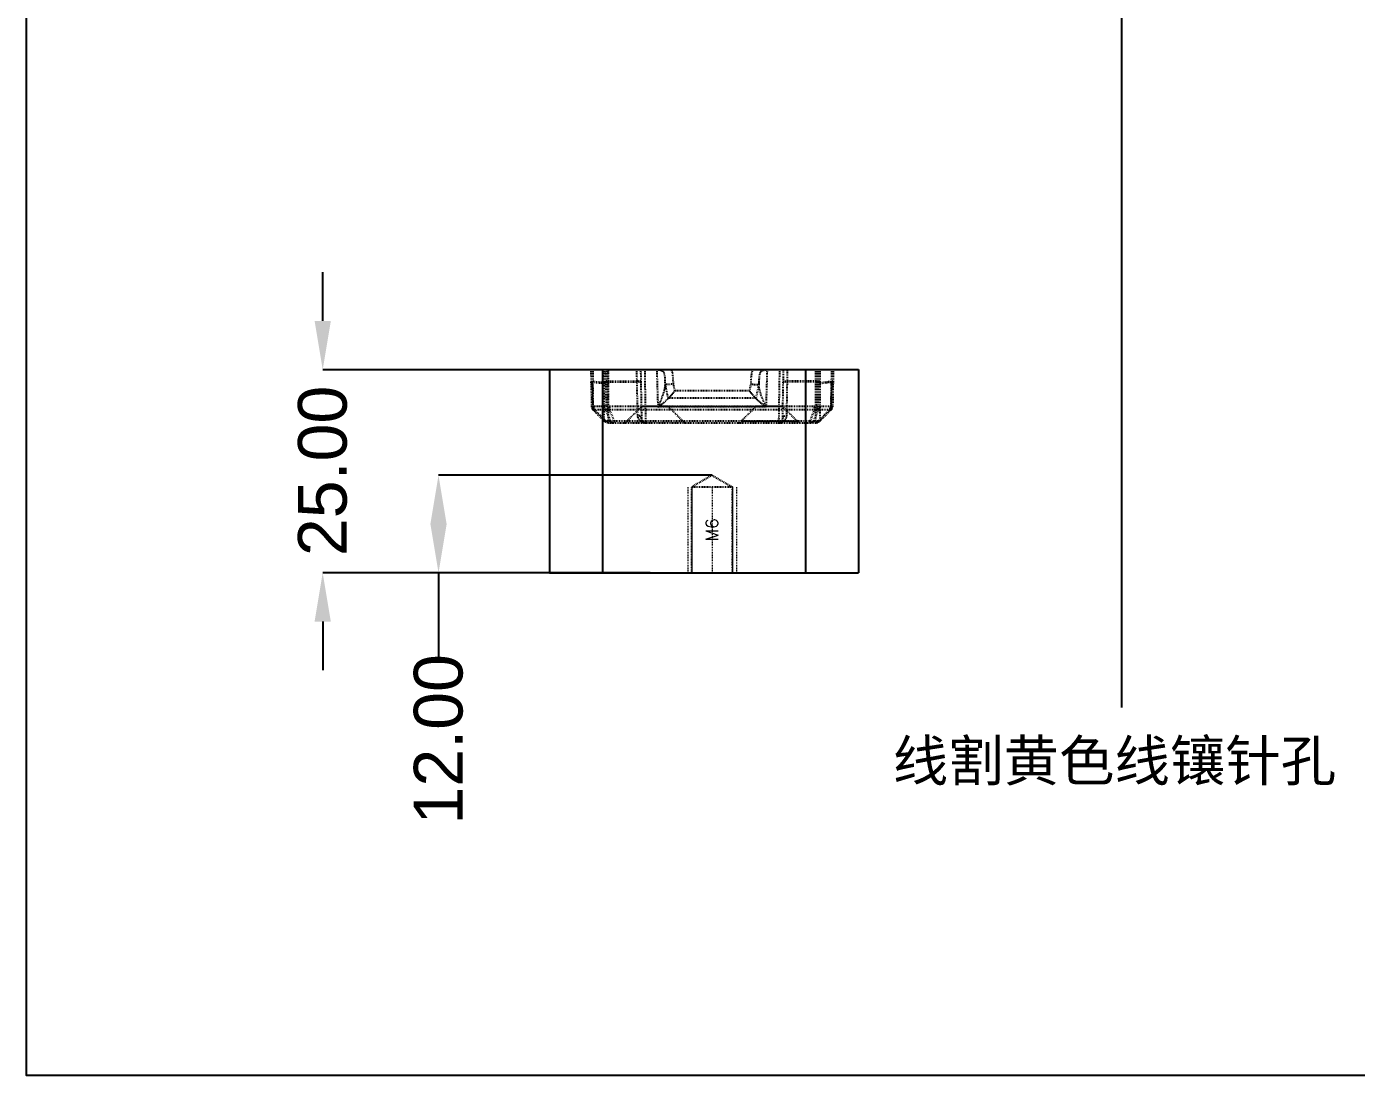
# Model space of a CAD drawing. Header units: millimetres. Extents: x 2490 to 2760, y 1629 to 1887.
# Drawn here: x 2490.3 to 2653.9, y 1628.8 to 1757.9 of the extents above; entities that cross this region are included whole.
import ezdxf
from ezdxf.enums import TextEntityAlignment as Align

# ---------------------------------------------------------------- set-up
doc = ezdxf.new("R2010")
doc.units = ezdxf.units.MM
doc.linetypes.add('CENTER', pattern=[0.6, 0.375, -0.075, 0.075, -0.075])
doc.linetypes.add('HIDDEN', pattern=[0.2, 0.1, -0.1])
doc.layers.add('DEFAULT_2', color=8, linetype='HIDDEN')
doc.layers.add('screw', color=33, linetype='Continuous', lineweight=13)
doc.styles.get("Standard").update_dxf_attribs({"font": 'arial.ttf'})
doc.styles.add('TXT', font='txt.shx', dxfattribs={"bigfont": 'gbcbig.shx'})
doc.dimstyles.get("Standard").update_dxf_attribs({"dimtxt": 0.18, "dimasz": 0.18, "dimexe": 0.18, "dimexo": 0.0625, "dimgap": 0.09, "dimtad": 0, "dimtih": 1, "dimtoh": 1, "dimzin": 0, "dimdsep": 46, "dimtxsty": 'Standard', "dimcen": 0.09, "dimadec": 0, "dimazin": 0, "dimtfac": 1, "dimtofl": 0, "dimtmove": 0, "dimatfit": 3, "dimfxl": 0, "dimtolj": 1, "dimtzin": 0, "dimarcsym": 0})

# ---------------------------------------------------------------- blocks, each defined once
blk = doc.blocks.new('*D19')
at = {"color": 6, "lineweight": -2, "transparency": 16777216}
for p, q in [((2574.61, 1702.65), (2540.95, 1702.65)), ((2566.98, 1690.65), (2540.95, 1690.65)), ((2540.95, 1690.65), (2540.95, 1679.99))]:
    blk.add_line(p, q, dxfattribs=at)
at = {"color": 6, "transparency": 16777216}
for points in [[(2539.95, 1696.65), (2541.95, 1696.65), (2540.95, 1702.65)], [(2539.95, 1696.65), (2541.95, 1696.65), (2540.95, 1690.65)]]:
    blk.add_solid(points, dxfattribs=at)
at = {"layer": 'Defpoints', "color": 0, "transparency": 16777216}
for p in [(2574.61, 1702.65), (2540.95, 1690.65), (2566.98, 1690.65)]:
    blk.add_point(p, dxfattribs=at)
at = {"color": 4, "transparency": 16777216, "insert": (2540.95, 1670.16), "char_height": 6, "attachment_point": 5, "rotation": 90}
blk.add_mtext('\\A1;12.00', dxfattribs=at)
blk = doc.blocks.new('*D20')
at = {"color": 6, "lineweight": -2, "transparency": 16777216}
for p, q in [((2526.7, 1721.65), (2526.7, 1727.65)), ((2558.84, 1715.65), (2526.7, 1715.65)), ((2558.84, 1690.65), (2526.7, 1690.65)), ((2526.7, 1684.65), (2526.7, 1678.65))]:
    blk.add_line(p, q, dxfattribs=at)
at = {"color": 6, "transparency": 16777216}
for points in [[(2525.7, 1721.65), (2527.7, 1721.65), (2526.7, 1715.65)], [(2525.7, 1684.65), (2527.7, 1684.65), (2526.7, 1690.65)]]:
    blk.add_solid(points, dxfattribs=at)
at = {"layer": 'Defpoints', "color": 0, "transparency": 16777216}
for p in [(2526.7, 1715.65), (2558.84, 1715.65), (2558.84, 1690.65)]:
    blk.add_point(p, dxfattribs=at)
at = {"color": 4, "transparency": 16777216, "insert": (2526.7, 1703.19), "char_height": 6, "attachment_point": 5, "rotation": 90}
blk.add_mtext('\\A1;25.00', dxfattribs=at)

msp = doc.modelspace()

# ---------------------------------------------------------------- linework, layer by layer
msp.add_line((2624.975, 1886.951), (2624.975, 1674.087))
at = {"color": 7, "linetype": 'Continuous'}
for p, q in [((2554.612, 1715.652), (2554.612, 1690.652)), ((2554.612, 1715.652), (2592.612, 1715.652)), ((2561.112, 1715.652), (2561.112, 1690.652)), ((2586.112, 1715.652), (2586.112, 1690.652)), ((2592.612, 1715.652), (2592.612, 1690.652)), ((2554.612, 1690.652), (2592.612, 1690.652))]:
    msp.add_line(p, q, dxfattribs=at)
msp.add_lwpolyline([(2490.265, 1886.951), (2759.686, 1886.951), (2759.686, 1628.796), (2490.265, 1628.796)], close=True)
at = {"layer": 'DEFAULT_2', "color": 8, "linetype": 'HIDDEN'}
for p, q in [((2559.701, 1715.652), (2559.78, 1711.126)), ((2559.8, 1715.652), (2559.855, 1711.252)), ((2559.922, 1715.652), (2559.94, 1714.224)), ((2561.347, 1715.652), (2561.366, 1714.142)), ((2561.516, 1715.652), (2561.57, 1711.252)), ((2561.755, 1715.652), (2561.755, 1711.252)), ((2561.88, 1709.119), (2561.88, 1715.652)), ((2565.316, 1715.652), (2565.34, 1714.241)), ((2565.818, 1715.652), (2565.924, 1709.613)), ((2566.321, 1715.652), (2566.393, 1711.15)), ((2567.804, 1715.652), (2567.937, 1711.159)), ((2581.287, 1711.159), (2581.419, 1715.652)), ((2582.903, 1715.652), (2582.83, 1711.149)), ((2583.3, 1709.613), (2583.406, 1715.652)), ((2583.883, 1714.241), (2583.908, 1715.652)), ((2587.344, 1715.652), (2587.344, 1709.119)), ((2587.469, 1715.652), (2587.469, 1711.252)), ((2587.708, 1715.652), (2587.654, 1711.252)), ((2587.877, 1715.652), (2587.858, 1714.142)), ((2589.302, 1715.652), (2589.284, 1714.224)), ((2589.424, 1715.652), (2589.369, 1711.252)), ((2589.523, 1715.652), (2589.444, 1711.126)), ((2559.927, 1711.388), (2559.882, 1713.915)), ((2559.912, 1714.052), (2559.923, 1713.36)), ((2559.923, 1713.36), (2559.949, 1711.641)), ((2561.311, 1713.981), (2561.311, 1709.355)), ((2561.88, 1714.241), (2565.34, 1714.241)), ((2561.88, 1714.152), (2565.343, 1714.152)), ((2565.34, 1714.241), (2565.343, 1714.152)), ((2565.343, 1714.152), (2565.41, 1710.594)), ((2569.222, 1712.134), (2568.867, 1713.849)), ((2570.036, 1713.047), (2569.863, 1713.884)), ((2579.361, 1713.884), (2579.188, 1713.047)), ((2580.356, 1713.849), (2580.003, 1712.134)), ((2583.813, 1710.591), (2583.881, 1714.152)), ((2583.881, 1714.152), (2583.883, 1714.241)), ((2587.344, 1714.152), (2583.881, 1714.152)), ((2587.344, 1714.241), (2583.883, 1714.241)), ((2587.912, 1709.355), (2587.912, 1713.981)), ((2589.275, 1711.641), (2589.301, 1713.36)), ((2589.297, 1711.387), (2589.342, 1713.915)), ((2589.301, 1713.36), (2589.312, 1714.052)), ((2559.949, 1711.641), (2559.962, 1710.764)), ((2580, 1712.134), (2569.225, 1712.134)), ((2579.188, 1713.047), (2570.036, 1713.047)), ((2589.269, 1711.239), (2589.275, 1711.641)), ((2559.95, 1710.716), (2559.927, 1711.388)), ((2559.957, 1710.71), (2561.311, 1709.355)), ((2559.962, 1710.764), (2559.963, 1710.703)), ((2561.386, 1711.126), (2560.042, 1711.126)), ((2561.52, 1709.355), (2560.165, 1710.71)), ((2561.513, 1710.71), (2560.165, 1710.71)), ((2561.513, 1710.71), (2562.074, 1709.355)), ((2562.576, 1709.355), (2562.015, 1710.71)), ((2587.209, 1710.71), (2562.015, 1710.71)), ((2562.018, 1710.71), (2562.018, 1711.126)), ((2587.206, 1711.126), (2562.018, 1711.126)), ((2565.969, 1711.154), (2564.082, 1709.267)), ((2565.41, 1710.594), (2565.421, 1710.031)), ((2565.969, 1711.154), (2569.185, 1711.154)), ((2566.393, 1711.15), (2566.398, 1710.881)), ((2566.398, 1710.881), (2566.404, 1710.495)), ((2566.404, 1710.495), (2566.425, 1709.16)), ((2567.937, 1711.159), (2567.939, 1711.079)), ((2581.284, 1711.079), (2567.939, 1711.079)), ((2569.185, 1711.154), (2571.072, 1709.267)), ((2580.039, 1711.154), (2578.152, 1709.267)), ((2580.039, 1711.154), (2583.255, 1711.154)), ((2581.284, 1711.079), (2581.287, 1711.159)), ((2582.82, 1710.505), (2582.798, 1709.161)), ((2582.826, 1710.89), (2582.82, 1710.505)), ((2582.83, 1711.149), (2582.826, 1710.89)), ((2583.255, 1711.154), (2585.142, 1709.267)), ((2583.803, 1710.031), (2583.813, 1710.591)), ((2587.209, 1710.71), (2586.647, 1709.355)), ((2587.15, 1709.355), (2587.711, 1710.71)), ((2587.206, 1710.71), (2587.206, 1711.126)), ((2589.059, 1710.71), (2587.704, 1709.355)), ((2589.059, 1710.71), (2587.711, 1710.71)), ((2589.182, 1711.126), (2587.838, 1711.126)), ((2587.912, 1709.355), (2589.267, 1710.71)), ((2589.261, 1710.703), (2589.269, 1711.239)), ((2589.274, 1710.716), (2589.297, 1711.387)), ((2561.52, 1709.355), (2562.074, 1709.355)), ((2561.88, 1709.119), (2587.344, 1709.119)), ((2562.576, 1709.355), (2562.576, 1709.119)), ((2562.576, 1709.355), (2586.647, 1709.355)), ((2571.072, 1709.267), (2564.082, 1709.267)), ((2566.425, 1709.16), (2566.426, 1709.119)), ((2585.142, 1709.267), (2578.152, 1709.267)), ((2582.798, 1709.161), (2582.798, 1709.119)), ((2586.647, 1709.355), (2586.647, 1709.119)), ((2587.15, 1709.355), (2587.704, 1709.355)), ((2574.612, 1702.652), (2572.112, 1701.209)), ((2574.612, 1702.652), (2577.112, 1701.209)), ((2572.112, 1690.652), (2572.112, 1701.209)), ((2577.112, 1701.209), (2572.112, 1701.209)), ((2577.112, 1690.652), (2577.112, 1701.209))]:
    msp.add_line(p, q, dxfattribs=at)
for centre, radius, start, end in [((2566.729, 1709.508), 6.238, 77.93586, 80.07195), ((2560.775, 1714.18), 0.836, 176.9706, 182.9436), ((2572.897, 1814.56), 101.17, 262.64159, 263.42428), ((2576.285, 1851.763), 138.594, 263.22698, 263.79774), ((2562.148, 1714.018), 0.837, 177.36589, 182.53482), ((2565.821, 1686.828), 27.418, 90.67915, 91.00358), ((2565.394, 1711.259), 2.894, 87.93931, 91.00852), ((2511.31, 1711.51), 57.605, 2.32702, 2.64325), ((2639.722, 1711.431), 59.415, 177.322, 177.66797), ((2583.83, 1711.259), 2.894, 88.99147, 92.06072), ((2583.403, 1686.828), 27.418, 88.99642, 89.32084), ((2576.326, 1814.563), 101.173, 276.57597, 277.35862), ((2572.937, 1851.77), 138.601, 276.20252, 276.77325), ((2587.082, 1714.018), 0.831, 357.44649, 2.65321), ((2588.449, 1714.18), 0.836, 357.05644, 3.02952), ((2564.774, 1716.216), 6.036, 306.49482, 310.55273), ((2564.727, 1716.279), 6.114, 310.50652, 317.32424), ((2584.702, 1716.526), 6.435, 229.628, 233.43494), ((2560.383, 1711.136), 0.603, 181.00056, 225), ((2562.323, 1714.24), 6.445, 330.63519, 331.34129), ((2565.328, 1715.416), 5.062, 301.0582, 302.54131), ((2561.698, 1714.578), 7.155, 331.36277, 334.51872), ((2565.073, 1715.81), 5.532, 302.57271, 306.51145), ((2584.016, 1715.6), 5.283, 233.43273, 237.43663), ((2587.55, 1714.59), 7.182, 205.5321, 208.62631), ((2583.643, 1715.025), 4.597, 237.4925, 239.13016), ((2586.925, 1714.252), 6.472, 208.64714, 209.35119), ((2582.944, 1710.047), 0.859, 351.48143, 358.90939), ((2588.596, 1711.291), 0.848, 315.06726, 324.55667), ((2588.841, 1711.136), 0.603, 315, 359.00196), ((2561.88, 1709.923), 0.804, 225.00029, 270.00058), ((2563.726, 1709.622), 0.502, 270, 315), ((2566.426, 1709.622), 0.502, 181, 270), ((2566.426, 1710.207), 1.087, 253.48352, 269.98319), ((2571.427, 1709.622), 0.502, 225, 270), ((2577.796, 1709.622), 0.502, 270, 315), ((2582.798, 1709.622), 0.502, 270, 359), ((2585.497, 1709.622), 0.502, 225, 270), ((2587.344, 1709.923), 0.804, 270, 315.00015)]:
    msp.add_arc(centre, radius, start, end, dxfattribs=at)
for points, knots in [([(2568.867, 1713.848), (2568.862, 1713.983), (2568.85, 1714.24), (2568.832, 1714.605), (2568.805, 1714.92), (2568.766, 1715.185), (2568.64, 1715.406), (2568.398, 1715.523), (2568.115, 1715.591), (2567.91, 1715.634), (2567.804, 1715.652)], [0, 0, 0, 0, 0.1651391, 0.315356, 0.446629, 0.5522753, 0.6422415, 0.7444644, 0.8688859, 1, 1, 1, 1]), ([(2569.863, 1713.884), (2569.85, 1714.184), (2569.832, 1714.634), (2569.767, 1715.232), (2569.667, 1715.52), (2569.596, 1715.652)], [0, 0, 0, 0, 0.5002294, 0.7502714, 1, 1, 1, 1]), ([(2579.627, 1715.652), (2579.556, 1715.52), (2579.457, 1715.232), (2579.392, 1714.634), (2579.373, 1714.184), (2579.361, 1713.884)], [0, 0, 0, 0, 0.2496172, 0.4996747, 1, 1, 1, 1]), ([(2581.419, 1715.652), (2581.299, 1715.63), (2581.082, 1715.587), (2580.801, 1715.514), (2580.586, 1715.402), (2580.465, 1715.207), (2580.422, 1714.951), (2580.394, 1714.637), (2580.374, 1714.26), (2580.362, 1713.991), (2580.356, 1713.848)], [0, 0, 0, 0, 0.1496995, 0.2698593, 0.3557227, 0.4385958, 0.5391118, 0.6703664, 0.8248431, 1, 1, 1, 1]), ([(2559.73, 1714.019), (2559.729, 1714.029), (2559.733, 1714.075), (2559.752, 1714.119), (2559.772, 1714.148)], [0, 0, 0, 0, 0.2312932, 1, 1, 1, 1]), ([(2559.882, 1713.915), (2559.843, 1713.926), (2559.784, 1713.943), (2559.73, 1713.996), (2559.73, 1714.019)], [0, 0, 0, 0, 0.6396107, 1, 1, 1, 1]), ([(2559.772, 1714.148), (2559.788, 1714.173), (2559.84, 1714.216), (2559.905, 1714.224), (2559.94, 1714.224)], [0, 0, 0, 0, 0.4617421, 1, 1, 1, 1]), ([(2559.912, 1714.052), (2559.902, 1714.056), (2559.866, 1714.075), (2559.831, 1714.096), (2559.808, 1714.114)], [0, 0, 0, 0, 0.2750895, 1, 1, 1, 1]), ([(2559.912, 1714.052), (2559.914, 1714.068), (2559.918, 1714.093), (2559.924, 1714.12), (2559.933, 1714.137), (2559.94, 1714.137)], [0, 0, 0, 0, 0.5331902, 0.7877767, 1, 1, 1, 1]), ([(2561.311, 1714.056), (2561.327, 1714.054), (2561.349, 1714.096), (2561.36, 1714.124), (2561.366, 1714.142)], [0, 0, 0, 0, 0.4569968, 1, 1, 1, 1]), ([(2561.311, 1713.981), (2561.329, 1713.977), (2561.408, 1713.976), (2561.481, 1714.015), (2561.528, 1714.053)], [0, 0, 0, 0, 0.2301824, 1, 1, 1, 1]), ([(2561.366, 1714.142), (2561.438, 1714.179), (2561.61, 1714.228), (2561.785, 1714.241), (2561.88, 1714.241)], [0, 0, 0, 0, 0.4616493, 1, 1, 1, 1]), ([(2561.528, 1714.053), (2561.513, 1714.06), (2561.457, 1714.087), (2561.403, 1714.117), (2561.366, 1714.142)], [0, 0, 0, 0, 0.2671532, 1, 1, 1, 1]), ([(2561.528, 1714.053), (2561.551, 1714.071), (2561.658, 1714.134), (2561.786, 1714.152), (2561.88, 1714.152)], [0, 0, 0, 0, 0.2381148, 1, 1, 1, 1]), ([(2565.843, 1714.241), (2565.843, 1714.243), (2565.83, 1714.241), (2565.816, 1714.245), (2565.784, 1714.244), (2565.744, 1714.245), (2565.693, 1714.245), (2565.609, 1714.245), (2565.542, 1714.244), (2565.496, 1714.243)], [0, 0, 0, 0, 0.0182718, 0.071345, 0.1582853, 0.2768676, 0.4243165, 0.5968402, 1, 1, 1, 1]), ([(2565.846, 1714.077), (2565.845, 1714.089), (2565.806, 1714.113), (2565.739, 1714.128), (2565.628, 1714.144), (2565.545, 1714.149), (2565.498, 1714.15)], [0, 0, 0, 0, 0.0977712, 0.3039483, 0.613573, 1, 1, 1, 1]), ([(2568.157, 1711.5), (2568.33, 1711.861), (2568.557, 1712.434), (2568.781, 1713.223), (2568.858, 1713.641), (2568.867, 1713.848)], [0, 0, 0, 0, 0.4866874, 0.747518, 1, 1, 1, 1]), ([(2569.863, 1713.884), (2569.799, 1713.876), (2569.674, 1713.862), (2569.492, 1713.845), (2569.323, 1713.831), (2569.175, 1713.821), (2569.066, 1713.819), (2568.993, 1713.822), (2568.95, 1713.828), (2568.917, 1713.834), (2568.889, 1713.843), (2568.879, 1713.842), (2568.867, 1713.85), (2568.867, 1713.849)], [0, 0, 0, 0, 0.1917693, 0.3775324, 0.5488817, 0.6988072, 0.8227659, 0.8738407, 0.9171219, 0.9520969, 0.9781061, 0.9943687, 1, 1, 1, 1]), ([(2579.361, 1713.884), (2579.424, 1713.876), (2579.55, 1713.862), (2579.732, 1713.845), (2579.901, 1713.831), (2580.049, 1713.821), (2580.158, 1713.819), (2580.23, 1713.822), (2580.274, 1713.828), (2580.307, 1713.834), (2580.334, 1713.843), (2580.345, 1713.842), (2580.357, 1713.85), (2580.356, 1713.849)], [0, 0, 0, 0, 0.191761, 0.3775054, 0.5488413, 0.6987869, 0.8227762, 0.873857, 0.9171356, 0.9521049, 0.978109, 0.9943687, 1, 1, 1, 1]), ([(2581.069, 1711.494), (2580.896, 1711.856), (2580.668, 1712.43), (2580.444, 1713.222), (2580.366, 1713.64), (2580.356, 1713.848)], [0, 0, 0, 0, 0.4865198, 0.7474146, 1, 1, 1, 1]), ([(2583.378, 1714.077), (2583.378, 1714.089), (2583.418, 1714.113), (2583.485, 1714.128), (2583.596, 1714.144), (2583.679, 1714.149), (2583.726, 1714.15)], [0, 0, 0, 0, 0.0977713, 0.3039482, 0.6135728, 1, 1, 1, 1]), ([(2583.381, 1714.241), (2583.381, 1714.243), (2583.394, 1714.241), (2583.408, 1714.245), (2583.44, 1714.244), (2583.48, 1714.245), (2583.531, 1714.245), (2583.615, 1714.245), (2583.682, 1714.244), (2583.728, 1714.243)], [0, 0, 0, 0, 0.0182718, 0.071345, 0.1582854, 0.2768676, 0.4243166, 0.5968403, 1, 1, 1, 1]), ([(2587.858, 1714.142), (2587.786, 1714.179), (2587.614, 1714.228), (2587.438, 1714.241), (2587.344, 1714.241)], [0, 0, 0, 0, 0.4616494, 1, 1, 1, 1]), ([(2587.696, 1714.053), (2587.673, 1714.071), (2587.565, 1714.134), (2587.438, 1714.152), (2587.344, 1714.152)], [0, 0, 0, 0, 0.2381163, 1, 1, 1, 1]), ([(2587.858, 1714.142), (2587.846, 1714.134), (2587.794, 1714.101), (2587.739, 1714.073), (2587.696, 1714.053)], [0, 0, 0, 0, 0.231355, 1, 1, 1, 1]), ([(2587.912, 1713.981), (2587.895, 1713.977), (2587.816, 1713.976), (2587.742, 1714.015), (2587.696, 1714.053)], [0, 0, 0, 0, 0.2303134, 1, 1, 1, 1]), ([(2587.912, 1714.056), (2587.897, 1714.054), (2587.875, 1714.096), (2587.864, 1714.124), (2587.858, 1714.142)], [0, 0, 0, 0, 0.4580531, 1, 1, 1, 1]), ([(2589.451, 1714.148), (2589.435, 1714.173), (2589.384, 1714.216), (2589.318, 1714.224), (2589.284, 1714.224)], [0, 0, 0, 0, 0.4617088, 1, 1, 1, 1]), ([(2589.312, 1714.052), (2589.31, 1714.068), (2589.306, 1714.093), (2589.3, 1714.12), (2589.291, 1714.137), (2589.284, 1714.137)], [0, 0, 0, 0, 0.5311805, 0.7839516, 1, 1, 1, 1]), ([(2589.494, 1714.019), (2589.494, 1713.996), (2589.44, 1713.943), (2589.381, 1713.926), (2589.342, 1713.915)], [0, 0, 0, 0, 0.3602951, 1, 1, 1, 1]), ([(2589.451, 1714.148), (2589.446, 1714.142), (2589.422, 1714.117), (2589.393, 1714.097), (2589.369, 1714.082)], [0, 0, 0, 0, 0.2202401, 1, 1, 1, 1]), ([(2589.494, 1714.019), (2589.494, 1714.029), (2589.49, 1714.075), (2589.472, 1714.119), (2589.451, 1714.148)], [0, 0, 0, 0, 0.231337, 1, 1, 1, 1]), ([(2570.036, 1713.047), (2569.948, 1712.939), (2569.817, 1712.781), (2569.644, 1712.578), (2569.526, 1712.442), (2569.42, 1712.323), (2569.342, 1712.239), (2569.29, 1712.187), (2569.261, 1712.159), (2569.241, 1712.143), (2569.229, 1712.134), (2569.225, 1712.134)], [0, 0, 0, 0, 0.3426534, 0.5041181, 0.6533173, 0.7852452, 0.8927341, 0.9345114, 0.9668801, 0.9889153, 1, 1, 1, 1]), ([(2579.188, 1713.047), (2579.277, 1712.939), (2579.408, 1712.781), (2579.581, 1712.578), (2579.699, 1712.442), (2579.805, 1712.323), (2579.883, 1712.239), (2579.935, 1712.187), (2579.964, 1712.159), (2579.984, 1712.143), (2579.996, 1712.134), (2580, 1712.134)], [0, 0, 0, 0, 0.3426157, 0.504069, 0.653265, 0.7851992, 0.8927027, 0.9344891, 0.966867, 0.9889101, 1, 1, 1, 1]), ([(2580.534, 1711.624), (2580.487, 1711.663), (2580.302, 1711.824), (2580.128, 1711.999), (2580.002, 1712.134)], [0, 0, 0, 0, 0.247161, 1, 1, 1, 1]), ([(2559.8, 1711.135), (2559.81, 1711.165), (2559.827, 1711.205), (2559.849, 1711.242), (2559.855, 1711.252)], [0, 0, 0, 0, 0.7390418, 1, 1, 1, 1]), ([(2560.042, 1711.126), (2560.024, 1711.126), (2559.947, 1711.141), (2559.888, 1711.203), (2559.855, 1711.252)], [0, 0, 0, 0, 0.230401, 1, 1, 1, 1]), ([(2559.937, 1710.799), (2559.937, 1710.789), (2559.936, 1710.773), (2559.938, 1710.754), (2559.935, 1710.735), (2559.944, 1710.723), (2559.95, 1710.716)], [0, 0, 0, 0, 0.3478236, 0.5494813, 0.6835991, 1, 1, 1, 1]), ([(2560.162, 1710.716), (2560.141, 1710.723), (2560.102, 1710.735), (2560.023, 1710.749), (2559.97, 1710.777), (2559.937, 1710.799)], [0, 0, 0, 0, 0.2713952, 0.5074322, 1, 1, 1, 1]), ([(2559.963, 1710.703), (2559.967, 1710.7), (2559.985, 1710.686), (2560.01, 1710.688), (2560.027, 1710.692)], [0, 0, 0, 0, 0.2234621, 1, 1, 1, 1]), ([(2560.027, 1710.692), (2560.038, 1710.69), (2560.086, 1710.686), (2560.135, 1710.694), (2560.171, 1710.703)], [0, 0, 0, 0, 0.226294, 1, 1, 1, 1]), ([(2560.167, 1710.71), (2560.147, 1710.738), (2560.074, 1710.865), (2560.043, 1711.014), (2560.042, 1711.126)], [0, 0, 0, 0, 0.2359011, 1, 1, 1, 1]), ([(2561.57, 1711.252), (2561.558, 1711.234), (2561.514, 1711.174), (2561.441, 1711.126), (2561.386, 1711.126)], [0, 0, 0, 0, 0.2783091, 1, 1, 1, 1]), ([(2561.511, 1710.71), (2561.491, 1710.738), (2561.418, 1710.865), (2561.387, 1711.014), (2561.386, 1711.126)], [0, 0, 0, 0, 0.2358245, 1, 1, 1, 1]), ([(2561.712, 1710.799), (2561.68, 1710.777), (2561.628, 1710.749), (2561.554, 1710.736), (2561.522, 1710.722), (2561.506, 1710.716)], [0, 0, 0, 0, 0.5276135, 0.7802977, 1, 1, 1, 1]), ([(2561.515, 1710.703), (2561.534, 1710.7), (2561.611, 1710.688), (2561.691, 1710.687), (2561.75, 1710.692)], [0, 0, 0, 0, 0.2419589, 1, 1, 1, 1]), ([(2561.656, 1711.135), (2561.658, 1711.105), (2561.669, 1710.992), (2561.689, 1710.88), (2561.712, 1710.799)], [0, 0, 0, 0, 0.2641087, 1, 1, 1, 1]), ([(2562.018, 1710.716), (2561.993, 1710.723), (2561.941, 1710.736), (2561.836, 1710.748), (2561.76, 1710.777), (2561.712, 1710.799)], [0, 0, 0, 0, 0.2476721, 0.4986801, 1, 1, 1, 1]), ([(2562.018, 1711.126), (2561.968, 1711.126), (2561.868, 1711.153), (2561.789, 1711.216), (2561.755, 1711.252)], [0, 0, 0, 0, 0.4989574, 1, 1, 1, 1]), ([(2565.924, 1709.613), (2565.923, 1709.669), (2565.893, 1709.783), (2565.738, 1709.971), (2565.545, 1710.032), (2565.421, 1710.031)], [0, 0, 0, 0, 0.2328648, 0.4772431, 1, 1, 1, 1]), ([(2565.421, 1710.031), (2565.423, 1709.92), (2565.47, 1709.708), (2565.686, 1709.373), (2565.942, 1709.216), (2566.117, 1709.164)], [0, 0, 0, 0, 0.282426, 0.5360083, 1, 1, 1, 1]), ([(2583.3, 1709.613), (2583.301, 1709.669), (2583.331, 1709.783), (2583.486, 1709.971), (2583.678, 1710.032), (2583.803, 1710.031)], [0, 0, 0, 0, 0.2328669, 0.4772457, 1, 1, 1, 1]), ([(2587.469, 1711.252), (2587.434, 1711.216), (2587.355, 1711.153), (2587.255, 1711.126), (2587.206, 1711.126)], [0, 0, 0, 0, 0.5010492, 1, 1, 1, 1]), ([(2587.511, 1710.799), (2587.463, 1710.777), (2587.388, 1710.749), (2587.283, 1710.735), (2587.232, 1710.722), (2587.206, 1710.716)], [0, 0, 0, 0, 0.5009817, 0.7517814, 1, 1, 1, 1]), ([(2587.474, 1710.692), (2587.494, 1710.69), (2587.572, 1710.686), (2587.651, 1710.692), (2587.709, 1710.703)], [0, 0, 0, 0, 0.2586536, 1, 1, 1, 1]), ([(2587.568, 1711.135), (2587.566, 1711.105), (2587.555, 1710.992), (2587.535, 1710.879), (2587.511, 1710.799)], [0, 0, 0, 0, 0.2642512, 1, 1, 1, 1]), ([(2587.718, 1710.716), (2587.687, 1710.733), (2587.61, 1710.741), (2587.544, 1710.777), (2587.511, 1710.799)], [0, 0, 0, 0, 0.4721366, 1, 1, 1, 1]), ([(2587.838, 1711.126), (2587.82, 1711.126), (2587.743, 1711.14), (2587.686, 1711.203), (2587.654, 1711.252)], [0, 0, 0, 0, 0.2318153, 1, 1, 1, 1]), ([(2587.713, 1710.71), (2587.733, 1710.738), (2587.806, 1710.865), (2587.837, 1711.014), (2587.838, 1711.126)], [0, 0, 0, 0, 0.235726, 1, 1, 1, 1]), ([(2589.053, 1710.703), (2589.066, 1710.7), (2589.113, 1710.689), (2589.162, 1710.686), (2589.197, 1710.692)], [0, 0, 0, 0, 0.2766186, 1, 1, 1, 1]), ([(2589.057, 1710.71), (2589.077, 1710.738), (2589.15, 1710.865), (2589.18, 1711.014), (2589.182, 1711.126)], [0, 0, 0, 0, 0.2358026, 1, 1, 1, 1]), ([(2589.287, 1710.799), (2589.254, 1710.777), (2589.201, 1710.75), (2589.122, 1710.734), (2589.083, 1710.722), (2589.062, 1710.716)], [0, 0, 0, 0, 0.4913437, 0.7310246, 1, 1, 1, 1]), ([(2589.369, 1711.252), (2589.357, 1711.234), (2589.311, 1711.174), (2589.237, 1711.126), (2589.182, 1711.126)], [0, 0, 0, 0, 0.2786914, 1, 1, 1, 1]), ([(2589.197, 1710.692), (2589.203, 1710.691), (2589.225, 1710.686), (2589.25, 1710.692), (2589.261, 1710.703)], [0, 0, 0, 0, 0.3019009, 1, 1, 1, 1]), ([(2589.287, 1710.799), (2589.287, 1710.789), (2589.286, 1710.77), (2589.29, 1710.74), (2589.28, 1710.723), (2589.273, 1710.716)], [0, 0, 0, 0, 0.3479965, 0.6895503, 1, 1, 1, 1]), ([(2589.369, 1711.252), (2589.375, 1711.242), (2589.396, 1711.205), (2589.414, 1711.165), (2589.424, 1711.135)], [0, 0, 0, 0, 0.2609564, 1, 1, 1, 1]), ([(2561.311, 1709.355), (2561.33, 1709.336), (2561.409, 1709.327), (2561.476, 1709.343), (2561.52, 1709.355)], [0, 0, 0, 0, 0.3677391, 1, 1, 1, 1]), ([(2561.52, 1709.355), (2561.545, 1709.32), (2561.648, 1709.2), (2561.807, 1709.119), (2561.922, 1709.119)], [0, 0, 0, 0, 0.2739826, 1, 1, 1, 1]), ([(2562.074, 1709.355), (2562.112, 1709.347), (2562.279, 1709.324), (2562.449, 1709.334), (2562.576, 1709.355)], [0, 0, 0, 0, 0.2312693, 1, 1, 1, 1]), ([(2562.074, 1709.355), (2562.099, 1709.32), (2562.202, 1709.2), (2562.361, 1709.119), (2562.476, 1709.119)], [0, 0, 0, 0, 0.2740004, 1, 1, 1, 1]), ([(2582.798, 1709.119), (2583.013, 1709.119), (2583.356, 1709.225), (2583.682, 1709.559), (2583.774, 1709.794), (2583.793, 1709.92)], [0, 0, 0, 0, 0.4696026, 0.7217794, 1, 1, 1, 1]), ([(2586.647, 1709.355), (2586.692, 1709.348), (2586.858, 1709.327), (2587.029, 1709.331), (2587.15, 1709.355)], [0, 0, 0, 0, 0.2666495, 1, 1, 1, 1]), ([(2587.15, 1709.355), (2587.125, 1709.32), (2587.022, 1709.2), (2586.863, 1709.119), (2586.748, 1709.119)], [0, 0, 0, 0, 0.2740061, 1, 1, 1, 1]), ([(2587.704, 1709.355), (2587.679, 1709.32), (2587.576, 1709.2), (2587.417, 1709.119), (2587.302, 1709.119)], [0, 0, 0, 0, 0.2739914, 1, 1, 1, 1]), ([(2587.704, 1709.355), (2587.748, 1709.343), (2587.814, 1709.327), (2587.894, 1709.336), (2587.912, 1709.355)], [0, 0, 0, 0, 0.6322524, 1, 1, 1, 1])]:
    msp.add_open_spline(points, degree=3, knots=knots, dxfattribs=at)
for points in [[(2559.808, 1714.114), (2559.795, 1714.125), (2559.783, 1714.136), (2559.772, 1714.148)], [(2559.882, 1713.915), (2559.882, 1713.948), (2559.886, 1713.981), (2559.896, 1714.012)], [(2559.896, 1714.012), (2559.9, 1714.026), (2559.905, 1714.039), (2559.912, 1714.052)], [(2589.369, 1714.082), (2589.351, 1714.071), (2589.331, 1714.061), (2589.312, 1714.052)], [(2589.328, 1714.013), (2589.324, 1714.026), (2589.318, 1714.039), (2589.312, 1714.052)], [(2589.342, 1713.915), (2589.342, 1713.948), (2589.338, 1713.981), (2589.328, 1714.013)], [(2559.778, 1711.252), (2559.779, 1711.212), (2559.786, 1711.172), (2559.8, 1711.135)], [(2559.8, 1711.135), (2559.822, 1711.016), (2559.867, 1710.898), (2559.937, 1710.799)], [(2559.937, 1710.799), (2559.964, 1710.761), (2559.994, 1710.725), (2560.027, 1710.692)], [(2561.57, 1711.252), (2561.596, 1711.211), (2561.625, 1711.172), (2561.656, 1711.135)], [(2561.656, 1711.135), (2561.688, 1711.175), (2561.721, 1711.213), (2561.755, 1711.252)], [(2561.712, 1710.799), (2561.723, 1710.763), (2561.735, 1710.727), (2561.75, 1710.692)], [(2561.75, 1710.692), (2561.839, 1710.685), (2561.93, 1710.689), (2562.018, 1710.703)], [(2587.206, 1710.703), (2587.294, 1710.689), (2587.385, 1710.685), (2587.474, 1710.692)], [(2587.469, 1711.252), (2587.502, 1711.213), (2587.536, 1711.175), (2587.568, 1711.135)], [(2587.511, 1710.799), (2587.501, 1710.763), (2587.488, 1710.727), (2587.474, 1710.692)], [(2587.568, 1711.135), (2587.599, 1711.172), (2587.628, 1711.211), (2587.654, 1711.252)], [(2589.424, 1711.135), (2589.402, 1711.016), (2589.357, 1710.898), (2589.287, 1710.799)], [(2589.424, 1711.135), (2589.437, 1711.172), (2589.445, 1711.212), (2589.446, 1711.252)]]:
    msp.add_open_spline(points, degree=3, dxfattribs=at)
at = {"layer": 'screw', "color": 92, "linetype": 'HIDDEN', "ltscale": 0.373186}
for p, q in [((2571.612, 1701.209), (2571.612, 1690.652)), ((2577.612, 1701.209), (2577.612, 1690.652))]:
    msp.add_line(p, q, dxfattribs=at)
at = {"layer": 'screw', "linetype": 'HIDDEN', "ltscale": 0.373186}
for p, q in [((2572.112, 1701.209), (2572.112, 1690.652)), ((2577.112, 1701.209), (2577.112, 1690.652))]:
    msp.add_line(p, q, dxfattribs=at)
at = {"layer": 'screw', "color": 1, "linetype": 'CENTER', "ltscale": 0.233242}
msp.add_line((2574.612, 1701.209), (2574.612, 1690.652), dxfattribs=at)

# ---------------------------------------------------------------- texts
at = {"insert": (2596.846, 1670.028), "char_height": 5, "width": 134.45841, "attachment_point": 1}
msp.add_mtext('{\\fSimSun|b0|i0|c134|p2;线割黄色线镶针孔}', dxfattribs=at)
at = {"layer": 'screw', "color": 222, "linetype": 'HIDDEN', "ltscale": 0.373186, "style": 'TXT'}
msp.add_text('M6', height=1.5, rotation=90, dxfattribs=at).set_placement((2574.612, 1695.93), align=Align.MIDDLE)

# ---------------------------------------------------------------- dimensions: what is measured, and where the dimension line sits
for base, p1, p2, override, picture, middle in [((2526.699, 1715.652), (2558.845, 1690.652), (2558.845, 1715.652), {"dimtxt": 6, "dimasz": 6, "dimexe": 0, "dimexo": 0, "dimgap": 0, "dimtih": 0, "dimtoh": 0, "dimcen": 0, "dimclrd": 6, "dimclre": 6, "dimclrt": 4}, '*D20', (2526.699, 1703.185)), ((2540.947, 1690.652), (2574.612, 1702.652), (2566.98, 1690.652), {"dimtxt": 6, "dimasz": 6, "dimexe": 0, "dimexo": 0, "dimgap": 0, "dimtih": 0, "dimtoh": 0, "dimzin": 0, "dimcen": 0, "dimclrd": 6, "dimclre": 6, "dimclrt": 4, "dimtp": 0, "dimtm": 0, "dimtzin": 0}, '*D19', (2540.947, 1670.159))]:
    dim = msp.add_linear_dim(base=base, p1=p1, p2=p2, angle=90, dimstyle='Standard', override=override)
    dim.commit()
    dim.dimension.update_dxf_attribs({"geometry": picture, "text_midpoint": middle, "dimtype": 160})

doc.saveas('drawing.dxf')
